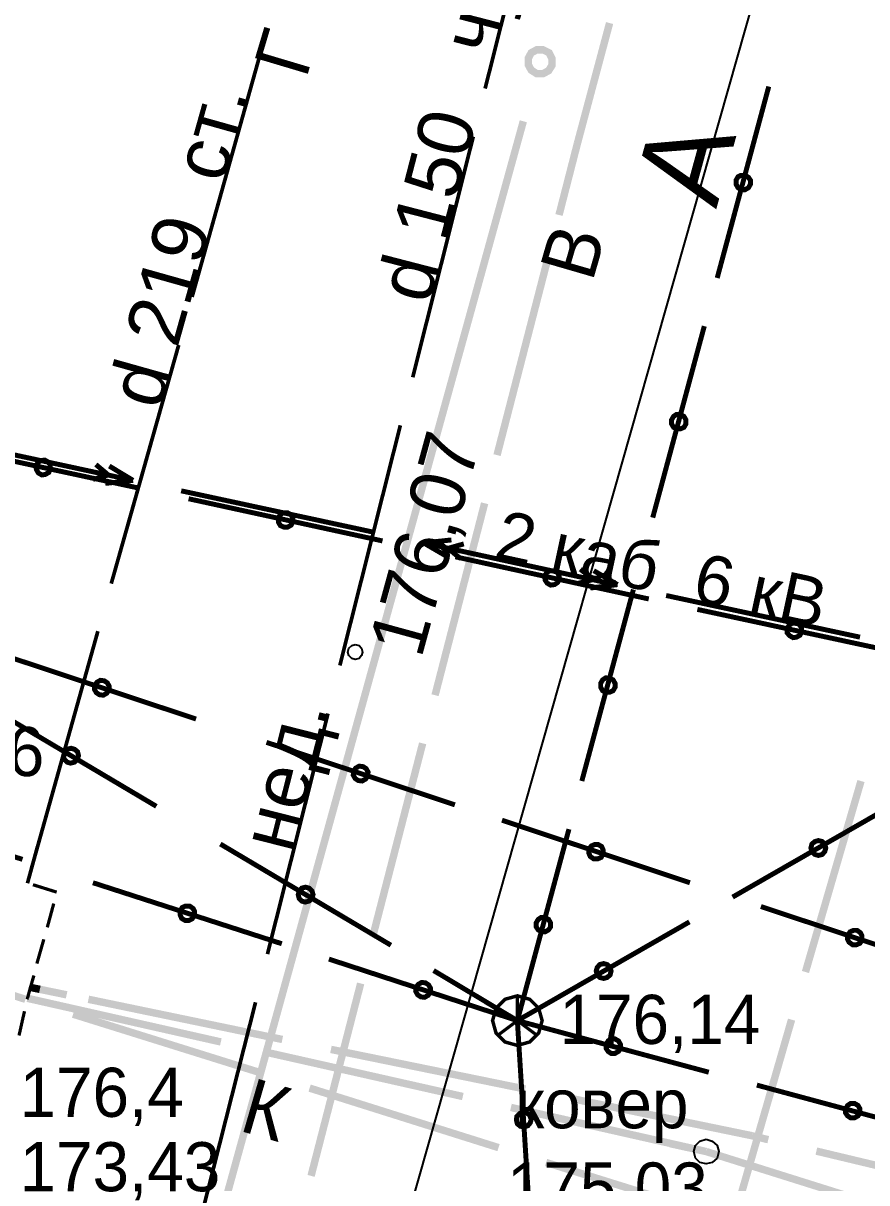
# Model space of a CAD drawing. Extents: x -2634 to -2115, y -2142 to -1393.
# Drawn here: x -2538.61 to -2521.59, y -2001.65 to -1978.27 of the extents above; entities that cross this region are included whole.
import ezdxf

# ---------------------------------------------------------------- set-up
doc = ezdxf.new("R2010")
doc.units = 0
doc.header["$MEASUREMENT"] = 0
for name, color, linetype in [('500_Дороги-Проезжие_ч', 7, 'Continuous'), ('500_Линии_-Линии_связ', 7, 'Continuous'), ('500_Линии_-Смотровые_', 7, 'Continuous'), ('500_Линии_-Электрокаб', 7, 'Continuous'), ('500_Рельеф-Высотные_о', 7, 'Continuous'), ('500_Трубоп-Водопровод', 7, 'Continuous'), ('500_Трубоп-Газопровод', 7, 'Continuous'), ('500_Трубоп-Канализаци', 7, 'Continuous'), ('500_Трубоп-Смотровые_', 7, 'Continuous'), ('500_Трубоп-Сооружения', 7, 'Continuous'), ('500_Улицы-Улицы_и_их', 7, 'Continuous'), ('Красные_ли-Оси_улиц_к', 7, 'Continuous')]:
    doc.layers.add(name, color=color, linetype=linetype)
doc.styles.add('TARIAL', font='Arial')

msp = doc.modelspace()

# ---------------------------------------------------------------- linework, layer by layer
at = {"layer": '500_Линии_-Линии_связ', "color": 0, "const_width": 0.1}
for points in [[(-2524.61, -1983.41), (-2523.57, -1979.55)], [(-2525.91, -1988.24), (-2524.87, -1984.38)], [(-2536.25, -1987.65), (-2540.16, -1986.81)], [(-2531.36, -1988.71), (-2535.27, -1987.86)], [(-2525.99, -1989.88), (-2529.89, -1989.03)], [(-2527.34, -1993.55), (-2526.3, -1989.69)], [(-2521.1, -1990.93), (-2525.01, -1990.09)], [(-2538.92, -1991.04), (-2535.12, -1992.3)], [(-2539.36, -1992.02), (-2535.92, -1994.06)], [(-2533.7, -1992.77), (-2529.9, -1994.03)], [(-2538.62, -1995.13), (-2542.43, -1993.9)], [(-2524.3, -1995.89), (-2520.83, -1993.9)], [(-2528.95, -1994.34), (-2525.16, -1995.6)], [(-2528.64, -1998.38), (-2527.6, -1994.52)], [(-2534.63, -1994.82), (-2531.19, -1996.86)], [(-2533.39, -1996.83), (-2537.2, -1995.6)], [(-2523.73, -1996.08), (-2520.59, -1997.12)], [(-2528.64, -1998.38), (-2525.17, -1996.39)], [(-2528.64, -1998.38), (-2532.44, -1997.14)], [(-2530.33, -1997.37), (-2528.64, -1998.38)], [(-2528.64, -1998.38), (-2529.28, -1998)], [(-2528.64, -1998.38), (-2528.39, -2002.37)], [(-2528.64, -1998.38), (-2524.78, -1999.42)], [(-2523.81, -1999.68), (-2519.95, -2000.72)]]:
    msp.add_lwpolyline(points, dxfattribs=at)
for points in [[(-2524.23, -1981.44), (-2524.19, -1981.37), (-2524.13, -1981.34), (-2524.05, -1981.34), (-2523.98, -1981.38), (-2523.94, -1981.44), (-2523.94, -1981.52), (-2523.98, -1981.59), (-2524.05, -1981.63), (-2524.13, -1981.63), (-2524.19, -1981.59), (-2524.23, -1981.52)], [(-2525.53, -1986.27), (-2525.49, -1986.2), (-2525.43, -1986.16), (-2525.35, -1986.16), (-2525.28, -1986.2), (-2525.24, -1986.27), (-2525.24, -1986.35), (-2525.28, -1986.42), (-2525.35, -1986.45), (-2525.43, -1986.45), (-2525.49, -1986.42), (-2525.53, -1986.35)], [(-2538.23, -1987.38), (-2538.3, -1987.34), (-2538.34, -1987.27), (-2538.35, -1987.2), (-2538.31, -1987.13), (-2538.25, -1987.09), (-2538.17, -1987.08), (-2538.1, -1987.12), (-2538.06, -1987.18), (-2538.06, -1987.26), (-2538.09, -1987.33), (-2538.16, -1987.37)], [(-2533.35, -1988.43), (-2533.42, -1988.4), (-2533.46, -1988.33), (-2533.46, -1988.26), (-2533.43, -1988.19), (-2533.36, -1988.14), (-2533.28, -1988.14), (-2533.21, -1988.18), (-2533.17, -1988.24), (-2533.17, -1988.32), (-2533.2, -1988.39), (-2533.27, -1988.43)], [(-2527.97, -1989.6), (-2528.04, -1989.56), (-2528.08, -1989.5), (-2528.09, -1989.42), (-2528.05, -1989.35), (-2527.99, -1989.31), (-2527.91, -1989.31), (-2527.84, -1989.34), (-2527.8, -1989.41), (-2527.79, -1989.48), (-2527.83, -1989.55), (-2527.89, -1989.59)], [(-2523.08, -1990.66), (-2523.15, -1990.62), (-2523.2, -1990.56), (-2523.2, -1990.48), (-2523.16, -1990.41), (-2523.1, -1990.37), (-2523.02, -1990.36), (-2522.95, -1990.4), (-2522.91, -1990.46), (-2522.91, -1990.54), (-2522.94, -1990.61), (-2523.01, -1990.65)], [(-2526.96, -1991.58), (-2526.92, -1991.51), (-2526.86, -1991.47), (-2526.78, -1991.48), (-2526.71, -1991.51), (-2526.67, -1991.58), (-2526.67, -1991.66), (-2526.71, -1991.73), (-2526.78, -1991.76), (-2526.86, -1991.76), (-2526.92, -1991.73), (-2526.96, -1991.66)], [(-2536.97, -1991.53), (-2536.91, -1991.57), (-2536.87, -1991.64), (-2536.88, -1991.72), (-2536.92, -1991.78), (-2536.99, -1991.82), (-2537.07, -1991.81), (-2537.13, -1991.77), (-2537.17, -1991.7), (-2537.16, -1991.62), (-2537.12, -1991.56), (-2537.05, -1991.52)], [(-2537.57, -1992.91), (-2537.51, -1992.96), (-2537.49, -1993.04), (-2537.52, -1993.11), (-2537.57, -1993.17), (-2537.65, -1993.19), (-2537.72, -1993.17), (-2537.78, -1993.11), (-2537.79, -1993.04), (-2537.77, -1992.96), (-2537.72, -1992.91), (-2537.64, -1992.89)], [(-2531.75, -1993.26), (-2531.69, -1993.3), (-2531.65, -1993.37), (-2531.66, -1993.45), (-2531.7, -1993.51), (-2531.77, -1993.55), (-2531.85, -1993.54), (-2531.91, -1993.5), (-2531.95, -1993.43), (-2531.94, -1993.35), (-2531.9, -1993.29), (-2531.83, -1993.25)], [(-2522.64, -1994.77), (-2522.57, -1994.75), (-2522.49, -1994.77), (-2522.44, -1994.82), (-2522.42, -1994.9), (-2522.44, -1994.97), (-2522.49, -1995.03), (-2522.57, -1995.05), (-2522.64, -1995.03), (-2522.7, -1994.97), (-2522.72, -1994.9), (-2522.7, -1994.82)], [(-2527.01, -1994.83), (-2526.94, -1994.87), (-2526.91, -1994.94), (-2526.91, -1995.02), (-2526.95, -1995.09), (-2527.02, -1995.12), (-2527.1, -1995.12), (-2527.17, -1995.07), (-2527.2, -1995), (-2527.2, -1994.93), (-2527.15, -1994.86), (-2527.08, -1994.83)], [(-2532.84, -1995.71), (-2532.78, -1995.77), (-2532.76, -1995.84), (-2532.78, -1995.92), (-2532.84, -1995.97), (-2532.92, -1995.99), (-2532.99, -1995.97), (-2533.04, -1995.92), (-2533.06, -1995.84), (-2533.04, -1995.77), (-2532.99, -1995.71), (-2532.91, -1995.69)], [(-2535.34, -1996.36), (-2535.41, -1996.32), (-2535.44, -1996.25), (-2535.44, -1996.17), (-2535.4, -1996.1), (-2535.33, -1996.07), (-2535.25, -1996.07), (-2535.18, -1996.12), (-2535.15, -1996.18), (-2535.15, -1996.26), (-2535.2, -1996.33), (-2535.26, -1996.36)], [(-2528.26, -1996.41), (-2528.22, -1996.34), (-2528.16, -1996.3), (-2528.08, -1996.3), (-2528.01, -1996.34), (-2527.97, -1996.41), (-2527.97, -1996.49), (-2528.01, -1996.55), (-2528.08, -1996.59), (-2528.16, -1996.59), (-2528.22, -1996.55), (-2528.26, -1996.49)], [(-2521.79, -1996.56), (-2521.72, -1996.61), (-2521.69, -1996.67), (-2521.69, -1996.75), (-2521.73, -1996.82), (-2521.8, -1996.85), (-2521.88, -1996.85), (-2521.95, -1996.8), (-2521.98, -1996.74), (-2521.98, -1996.66), (-2521.93, -1996.59), (-2521.86, -1996.56)], [(-2526.98, -1997.25), (-2526.9, -1997.23), (-2526.83, -1997.25), (-2526.77, -1997.31), (-2526.75, -1997.38), (-2526.77, -1997.46), (-2526.83, -1997.51), (-2526.9, -1997.53), (-2526.98, -1997.51), (-2527.03, -1997.46), (-2527.05, -1997.38), (-2527.03, -1997.31)], [(-2530.59, -1997.9), (-2530.65, -1997.86), (-2530.69, -1997.79), (-2530.68, -1997.71), (-2530.64, -1997.65), (-2530.57, -1997.61), (-2530.49, -1997.62), (-2530.43, -1997.66), (-2530.39, -1997.73), (-2530.4, -1997.81), (-2530.44, -1997.87), (-2530.51, -1997.91)], [(-2526.67, -1998.75), (-2526.6, -1998.79), (-2526.56, -1998.86), (-2526.56, -1998.94), (-2526.6, -1999), (-2526.67, -1999.04), (-2526.75, -1999.04), (-2526.81, -1999), (-2526.85, -1998.94), (-2526.85, -1998.86), (-2526.81, -1998.79), (-2526.75, -1998.75)], [(-2521.84, -2000.05), (-2521.77, -2000.09), (-2521.73, -2000.16), (-2521.73, -2000.24), (-2521.77, -2000.3), (-2521.84, -2000.34), (-2521.92, -2000.34), (-2521.98, -2000.3), (-2522.02, -2000.24), (-2522.02, -2000.16), (-2521.98, -2000.09), (-2521.92, -2000.05)], [(-2528.36, -2000.37), (-2528.38, -2000.44), (-2528.43, -2000.5), (-2528.5, -2000.52), (-2528.58, -2000.51), (-2528.64, -2000.46), (-2528.66, -2000.38), (-2528.65, -2000.31), (-2528.59, -2000.25), (-2528.52, -2000.23), (-2528.45, -2000.24), (-2528.39, -2000.29)]]:
    msp.add_lwpolyline(points, close=True, dxfattribs=at)
at = {"layer": '500_Линии_-Смотровые_', "color": 0, "const_width": 0.07}
for points in [[(-2528.64, -1997.88), (-2528.39, -1997.95), (-2528.21, -1998.13), (-2528.14, -1998.38), (-2528.21, -1998.63), (-2528.39, -1998.81), (-2528.64, -1998.88), (-2528.89, -1998.81), (-2529.07, -1998.63), (-2529.14, -1998.38), (-2529.07, -1998.13), (-2528.89, -1997.95)], [(-2528.64, -1998.33), (-2528.64, -1998.33), (-2528.64, -1998.33), (-2528.64, -1998.33), (-2528.64, -1998.33), (-2528.64, -1998.33), (-2528.64, -1998.33), (-2528.64, -1998.33), (-2528.64, -1998.33), (-2528.64, -1998.33), (-2528.64, -1998.33), (-2528.64, -1998.33)]]:
    msp.add_lwpolyline(points, close=True, dxfattribs=at)
at = {"layer": '500_Линии_-Смотровые_', "color": 0, "const_width": 0.065}
for points in [[(-2528.64, -1997.88), (-2528.64, -1998.38)], [(-2529.04, -1998.68), (-2528.64, -1998.38)], [(-2528.64, -1998.38), (-2528.24, -1998.68)]]:
    msp.add_lwpolyline(points, dxfattribs=at)
at = {"layer": '500_Линии_-Электрокаб', "color": 12, "const_width": 0.1}
for points in [[(-2536.39, -1987.49), (-2540.3, -1986.65)], [(-2536.89, -1987.38), (-2537.14, -1987.17)], [(-2536.39, -1987.49), (-2536.87, -1987.2)], [(-2536.89, -1987.38), (-2537.2, -1987.47)], [(-2536.39, -1987.49), (-2536.95, -1987.55)], [(-2531.51, -1988.54), (-2535.42, -1987.7)], [(-2529.97, -1988.69), (-2530.53, -1988.75)], [(-2526.62, -1989.6), (-2530.53, -1988.75)], [(-2530.05, -1989.03), (-2530.53, -1988.75)], [(-2529.72, -1988.77), (-2530.04, -1988.86)], [(-2529.78, -1989.07), (-2530.04, -1988.86)], [(-2527.11, -1989.49), (-2527.37, -1989.28)], [(-2526.62, -1989.59), (-2527.1, -1989.31)], [(-2527.12, -1989.49), (-2527.43, -1989.57)], [(-2526.62, -1989.59), (-2527.17, -1989.66)], [(-2521.73, -1990.65), (-2525.64, -1989.81)]]:
    msp.add_lwpolyline(points, dxfattribs=at)
at = {"layer": '500_Рельеф-Высотные_о', "color": 0}
msp.add_lwpolyline([(-2531.91, -1990.8), (-2531.83, -1990.82), (-2531.78, -1990.87), (-2531.76, -1990.95), (-2531.78, -1991.02), (-2531.83, -1991.08), (-2531.91, -1991.1), (-2531.98, -1991.08), (-2532.04, -1991.02), (-2532.06, -1990.95), (-2532.04, -1990.87), (-2531.98, -1990.82)], close=True, dxfattribs=at)
at = {"layer": '500_Трубоп-Водопровод', "color": 94}
for points, const_width in [([(-2529.29, -1979.59), (-2528.62, -1976.93)], 0.075), ([(-2527.43, -1980.7), (-2526.78, -1978.27)], 0.15), ([(-2530.75, -1985.41), (-2529.53, -1980.56)], 0.075), ([(-2527.8, -1982.14), (-2527.43, -1980.7)], 0.15), ([(-2529.05, -1986.98), (-2528.05, -1983.11)], 0.15), ([(-2532.22, -1991.22), (-2531, -1986.38)], 0.075), ([(-2530.3, -1991.82), (-2529.3, -1987.95)], 0.15), ([(-2533.68, -1997.04), (-2532.46, -1992.19)], 0.075), ([(-2531.55, -1996.66), (-2530.55, -1992.79)], 0.15), ([(-2532.8, -2001.51), (-2531.8, -1997.63)], 0.15), ([(-2535.15, -2002.86), (-2533.92, -1998.01)], 0.075)]:
    msp.add_lwpolyline(points, dxfattribs=dict(at, const_width=const_width))
at = {"layer": '500_Трубоп-Газопровод', "color": 5}
for points, const_width in [([(-2533.85, -1978.98), (-2535.2, -1983.79)], 0.075), ([(-2535.47, -1984.76), (-2536.83, -1989.57)], 0.075), ([(-2537.1, -1990.53), (-2538.45, -1995.35)], 0.075), ([(-2538.52, -1995.61), (-2538.32, -1994.88)], 0.075), ([(-2538.27, -1997.75), (-2538.46, -1997.71)], 0.15), ([(-2538.46, -1997.71), (-2537.73, -1997.86)], 0.15), ([(-2538.52, -1997.93), (-2534.62, -1998.81)], 0.15), ([(-2533.38, -1998.76), (-2537.29, -1997.95)], 0.15), ([(-2528.48, -1999.76), (-2532.4, -1998.96)], 0.15), ([(-2533.65, -1999.03), (-2529.74, -1999.91)], 0.15), ([(-2528.77, -2000.13), (-2524.87, -2001.01)], 0.15), ([(-2523.91, -2000.7), (-2527.5, -1999.96)], 0.15), ([(-2523.58, -2000.78), (-2523.91, -2000.7)], 0.15), ([(-2524.83, -2001.02), (-2525.56, -2000.86)], 0.15), ([(-2524.83, -2001.02), (-2521.01, -2002.22)], 0.15), ([(-2519.05, -2001.86), (-2522.61, -2001.01)], 0.15)]:
    msp.add_lwpolyline(points, dxfattribs=dict(at, const_width=const_width))
at = {"layer": '500_Трубоп-Канализаци', "color": 34, "const_width": 0.15}
for points in [[(-2522.83, -1997.4), (-2521.71, -1993.55)], [(-2538.56, -1997.95), (-2542.37, -1996.75)], [(-2533.79, -1999.44), (-2537.6, -1998.25)], [(-2524.22, -2002.2), (-2523.11, -1998.36)], [(-2529.02, -2000.94), (-2532.83, -1999.74)], [(-2524.79, -2002.26), (-2528.06, -2001.24)]]:
    msp.add_lwpolyline(points, dxfattribs=at)
at = {"layer": '500_Трубоп-Смотровые_', "color": 0}
msp.add_lwpolyline([(-2524.83, -2000.77), (-2524.71, -2000.81), (-2524.61, -2000.9), (-2524.58, -2001.02), (-2524.61, -2001.15), (-2524.71, -2001.24), (-2524.83, -2001.27), (-2524.96, -2001.24), (-2525.05, -2001.15), (-2525.08, -2001.02), (-2525.05, -2000.9), (-2524.96, -2000.81)], close=True, dxfattribs=at)
at = {"layer": '500_Трубоп-Сооружения', "color": 0, "const_width": 0.065}
for points in [[(-2538.41, -1995.64), (-2537.93, -1995.79)], [(-2537.99, -1996.02), (-2538.12, -1996.5)], [(-2538.19, -1996.74), (-2538.33, -1997.23)], [(-2538.39, -1997.47), (-2538.46, -1997.71)], [(-2538.46, -1997.71), (-2538.52, -1997.93)], [(-2538.52, -1997.93), (-2538.53, -1997.95)], [(-2538.58, -1998.19), (-2538.69, -1998.68)]]:
    msp.add_lwpolyline(points, dxfattribs=at)
at = {"layer": '500_Улицы-Улицы_и_их', "color": 255}
msp.add_lwpolyline([(-2542.96, -2044.94), (-2436.73, -1671.22)], dxfattribs=at)
at = {"layer": 'Красные_ли-Оси_улиц_к', "color": 12, "const_width": 0.15}
for points in [[(-2528.42, -1978.98), (-2528.36, -1978.87), (-2528.25, -1978.81), (-2528.12, -1978.81), (-2528, -1978.87), (-2527.94, -1978.99), (-2527.94, -1979.12), (-2528.01, -1979.23), (-2528.12, -1979.29), (-2528.25, -1979.29), (-2528.36, -1979.22), (-2528.42, -1979.11)], [(-2531.51, -1991.1), (-2531.51, -1991.1), (-2531.51, -1991.1), (-2531.51, -1991.1), (-2531.51, -1991.1), (-2531.51, -1991.1), (-2531.51, -1991.1), (-2531.51, -1991.1), (-2531.51, -1991.1), (-2531.51, -1991.1), (-2531.51, -1991.1), (-2531.51, -1991.1)]]:
    msp.add_lwpolyline(points, close=True, dxfattribs=at)
msp.add_lwpolyline([(-2534.51, -2001.94), (-2528.52, -1980.25)], dxfattribs=at)

# ---------------------------------------------------------------- texts
at = {"layer": '500_Дороги-Проезжие_ч', "color": 0}
msp.add_text('А', height=1.73, rotation=74.67, dxfattribs=at).set_placement((-2524.63, -1982.03))
at = {"layer": '500_Линии_-Смотровые_', "color": 0}
msp.add_text('176,14', height=0.99, dxfattribs=at).set_placement((-2527.79, -1998.85))
at = {"layer": '500_Линии_-Электрокаб', "color": 0, "style": 'TARIAL'}
msp.add_text('2 каб  6 кВ', height=0.99, rotation=347.84, dxfattribs=at).set_placement((-2529.14, -1989.05))
at = {"layer": '500_Рельеф-Высотные_о', "color": 214}
msp.add_text('176,07', height=1.11, rotation=74.67, dxfattribs=at).set_placement((-2530.58, -1991.1))
at = {"layer": '500_Трубоп-Водопровод', "color": 94, "style": 'TARIAL'}
for s, rotation, p in [('d 150   чуг.', 75.5, (-2530.42, -1983.96)), ('нед. ', 75.73, (-2533.18, -1995.03))]:
    msp.add_text(s, height=1.11, rotation=rotation, dxfattribs=at).set_placement(p)
at = {"layer": '500_Трубоп-Водопровод', "color": 94}
msp.add_text('В', height=1.11, rotation=73.81, dxfattribs=at).set_placement((-2527.13, -1983.51))
at = {"layer": '500_Трубоп-Газопровод', "color": 5}
msp.add_text('Г', height=1.11, rotation=73.39, dxfattribs=at).set_placement((-2532.9, -1979.41))
at = {"layer": '500_Трубоп-Газопровод', "color": 5, "style": 'TARIAL'}
msp.add_text('d 219  ст.', height=1.11, rotation=74.3, dxfattribs=at).set_placement((-2535.85, -1986.09))
at = {"layer": '500_Трубоп-Канализаци', "color": 14}
msp.add_text('К', height=1.11, rotation=343.81, dxfattribs=at).set_placement((-2534.28, -2000.59))
at = {"layer": '500_Трубоп-Смотровые_', "color": 5}
for s, p in [('176,36', (-2542.23, -1993.45)), ('176,4', (-2538.68, -2000.32)), ('ковер', (-2528.68, -2000.55)), ('173,43', (-2538.68, -2001.82)), ('175,03', (-2528.85, -2002.23))]:
    msp.add_text(s, height=0.99, dxfattribs=at).set_placement(p)

doc.saveas('drawing.dxf')
